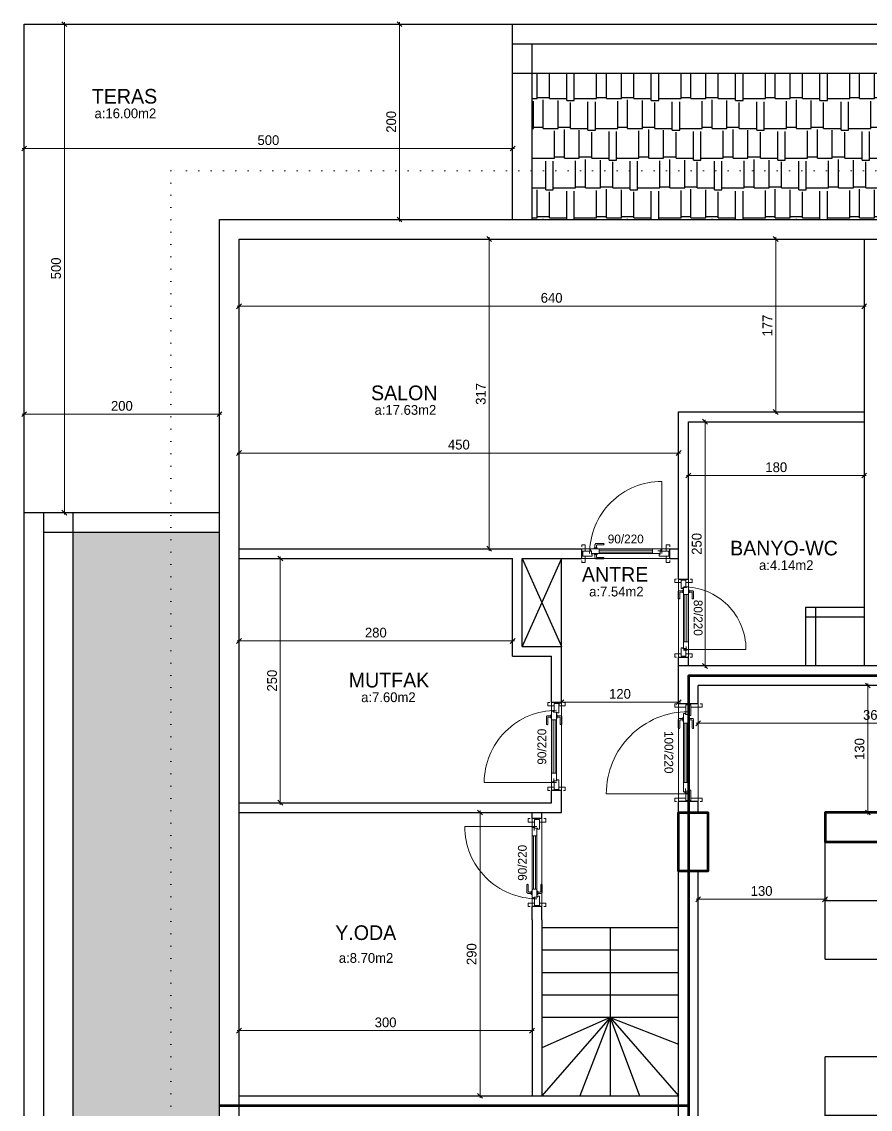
# Model space of a CAD drawing. Header units: centimetres. Extents: x 562865 to 1310255, y -148070 to 32737.
# Drawn here: x 591766 to 592635, y 5763 to 6876 of the extents above; entities that cross this region are included whole.
import ezdxf
from ezdxf.enums import TextEntityAlignment as Align

# ---------------------------------------------------------------- set-up
doc = ezdxf.new("R2010")
doc.units = ezdxf.units.CM
doc.header["$LTSCALE"] = 2.5
doc.linetypes.add('DASHED', pattern=[0.25, 0.125, -0.125])
doc.linetypes.add('DOT', pattern=[0.25, 0, -0.25])
doc.layers.get('0').update_dxf_attribs({"color": 86})
for name, color, linetype, lineweight in [('1', 126, 'Continuous', 25), ('ADAKENARI', 18, 'Continuous', 5), ('DUVAR', 4, 'Continuous', 30), ('duvar-kesim', 7, 'Continuous', 0), ('GÖRÜNÜŞLER', 96, 'Continuous', 25), ('ince', 30, 'Continuous', 15), ('iç ölçü', 106, 'Continuous', 18), ('kapi', 9, 'Continuous', 0), ('kolon', 1, 'Continuous', 53)]:
    doc.layers.add(name, color=color, linetype=linetype, lineweight=lineweight)
for name, color, linetype in [('alan', 7, 'Continuous'), ('kapi-yazi', 7, 'Continuous'), ('mahal', 7, 'Continuous'), ('MAKINA', 4, 'Continuous'), ('MERBAS', 231, 'Continuous'), ('MIMARI', 3, 'Continuous'), ('Oda', 7, 'Continuous')]:
    doc.layers.add(name, color=color, linetype=linetype)
doc.styles.add('MAHALADI', font='arial.ttf')
doc.styles.add('PINAR', font='comic.ttf')
doc.dimstyles.new('TEMİZ ÖLÇÜ', dxfattribs={"dimtxt": 10, "dimasz": 5, "dimexe": 1.8, "dimexo": 0.625, "dimgap": 3, "dimtad": 1, "dimdec": 0, "dimrnd": 0.5, "dimzin": 1, "dimdsep": 46, "dimtxsty": 'PINAR', "dimblk": 'OBLIQUE', "dimcen": 0.9, "dimdle": 2, "dimclrd": 256, "dimclre": 256, "dimclrt": 7, "dimadec": 0, "dimazin": 0, "dimtfac": 1, "dimtdec": 0, "dimtofl": 0, "dimtmove": 2, "dimatfit": 2, "dimfxl": 10, "dimfxlon": 1, "dimlwd": -1, "dimlwe": -1, "dimarcsym": 0})

# ---------------------------------------------------------------- blocks, each defined once
blk = doc.blocks.new('_Oblique')
at = {"color": 0, "linetype": 'ByBlock', "lineweight": -2}
blk.add_line((-0.5, -0.5), (0.5, 0.5), dxfattribs=at)
blk = doc.blocks.new('*D535')
at = {"layer": 'Defpoints', "color": 0}
for p in [(592235.3, 6066.3), (592256.9, 6066.3), (592256.9, 5776.3)]:
    blk.add_point(p, dxfattribs=at)
at = {"layer": 'iç ölçü'}
for p, q in [((592235.3, 5774.3), (592235.3, 6068.3)), ((592240.3, 6066.3), (592233.5, 6066.3)), ((592240.3, 5776.3), (592233.5, 5776.3))]:
    blk.add_line(p, q, dxfattribs=at)
at = {"layer": 'iç ölçü', "linetype": 'ByBlock', "xscale": 5, "yscale": 5, "zscale": 5}
for p, rotation in [((592235.3, 6066.3), 90), ((592235.3, 5776.3), 270)]:
    blk.add_blockref('_Oblique', p, dxfattribs=dict(at, rotation=rotation))
at = {"layer": 'iç ölçü', "color": 7, "insert": (592226.7, 5921.3), "char_height": 10, "attachment_point": 5, "rotation": 90, "style": 'PINAR'}
blk.add_mtext('290', dxfattribs=at)
blk = doc.blocks.new('*D536')
at = {"layer": 'Defpoints', "color": 0}
for p in [(591988.6, 5931.2), (592288.6, 5931.2), (591988.6, 5843)]:
    blk.add_point(p, dxfattribs=at)
at = {"layer": 'iç ölçü'}
for p, q in [((591988.6, 5848), (591988.6, 5841.2)), ((592288.6, 5848), (592288.6, 5841.2)), ((592290.6, 5843), (591986.6, 5843))]:
    blk.add_line(p, q, dxfattribs=at)
at = {"layer": 'iç ölçü', "linetype": 'ByBlock', "xscale": 5, "yscale": 5, "zscale": 5, "rotation": 180}
blk.add_blockref('_Oblique', (591988.6, 5843), dxfattribs=at)
at = {"layer": 'iç ölçü', "linetype": 'ByBlock', "xscale": 5, "yscale": 5, "zscale": 5}
blk.add_blockref('_Oblique', (592288.6, 5843), dxfattribs=at)
at = {"layer": 'iç ölçü', "color": 7, "insert": (592138.6, 5851.4), "char_height": 10, "attachment_point": 5, "style": 'PINAR'}
blk.add_mtext('300', dxfattribs=at)
blk = doc.blocks.new('*D537')
at = {"layer": 'Defpoints', "color": 0}
for p in [(592030.8, 6326.3), (592051.5, 6326.3), (592051.5, 6076.3)]:
    blk.add_point(p, dxfattribs=at)
at = {"layer": 'iç ölçü'}
for p, q in [((592035.8, 6326.3), (592029, 6326.3)), ((592030.8, 6074.3), (592030.8, 6328.3)), ((592035.8, 6076.3), (592029, 6076.3))]:
    blk.add_line(p, q, dxfattribs=at)
at = {"layer": 'iç ölçü', "linetype": 'ByBlock', "xscale": 5, "yscale": 5, "zscale": 5}
for p, rotation in [((592030.8, 6326.3), 90), ((592030.8, 6076.3), 270)]:
    blk.add_blockref('_Oblique', p, dxfattribs=dict(at, rotation=rotation))
at = {"layer": 'iç ölçü', "color": 7, "insert": (592022.4, 6201.3), "char_height": 10, "attachment_point": 5, "rotation": 90, "style": 'PINAR'}
blk.add_mtext('250', dxfattribs=at)
blk = doc.blocks.new('*D538')
at = {"layer": 'Defpoints', "color": 0}
for p in [(591988.6, 6275.3), (592268.6, 6275.3), (591988.6, 6241.9)]:
    blk.add_point(p, dxfattribs=at)
at = {"layer": 'iç ölçü'}
for p, q in [((591988.6, 6246.9), (591988.6, 6240.1)), ((592268.6, 6246.9), (592268.6, 6240.1)), ((592270.6, 6241.9), (591986.6, 6241.9))]:
    blk.add_line(p, q, dxfattribs=at)
at = {"layer": 'iç ölçü', "linetype": 'ByBlock', "xscale": 5, "yscale": 5, "zscale": 5, "rotation": 180}
blk.add_blockref('_Oblique', (591988.6, 6241.9), dxfattribs=at)
at = {"layer": 'iç ölçü', "linetype": 'ByBlock', "xscale": 5, "yscale": 5, "zscale": 5}
blk.add_blockref('_Oblique', (592268.6, 6241.9), dxfattribs=at)
at = {"layer": 'iç ölçü', "color": 7, "insert": (592128.6, 6250.4), "char_height": 10, "attachment_point": 5, "style": 'PINAR'}
blk.add_mtext('280', dxfattribs=at)
blk = doc.blocks.new('*D539')
at = {"layer": 'Defpoints', "color": 0}
for p in [(592448.6, 6411.3), (592448.6, 6394.6), (592628.6, 6394.6)]:
    blk.add_point(p, dxfattribs=at)
at = {"layer": 'iç ölçü'}
for p, q in [((592448.6, 6406.3), (592448.6, 6413.1)), ((592628.6, 6406.3), (592628.6, 6413.1)), ((592630.6, 6411.3), (592446.6, 6411.3))]:
    blk.add_line(p, q, dxfattribs=at)
at = {"layer": 'iç ölçü', "linetype": 'ByBlock', "xscale": 5, "yscale": 5, "zscale": 5, "rotation": 180}
blk.add_blockref('_Oblique', (592448.6, 6411.3), dxfattribs=at)
at = {"layer": 'iç ölçü', "linetype": 'ByBlock', "xscale": 5, "yscale": 5, "zscale": 5}
blk.add_blockref('_Oblique', (592628.6, 6411.3), dxfattribs=at)
at = {"layer": 'iç ölçü', "color": 7, "insert": (592538.6, 6419.7), "char_height": 10, "attachment_point": 5, "style": 'PINAR'}
blk.add_mtext('180', dxfattribs=at)
blk = doc.blocks.new('*D540')
at = {"layer": 'Defpoints', "color": 0}
for p in [(592491, 6466.3), (592465.7, 6216.3), (592491, 6216.3)]:
    blk.add_point(p, dxfattribs=at)
at = {"layer": 'iç ölçü'}
for p, q in [((592465.7, 6468.3), (592465.7, 6214.3)), ((592470.7, 6466.3), (592463.9, 6466.3)), ((592470.7, 6216.3), (592463.9, 6216.3))]:
    blk.add_line(p, q, dxfattribs=at)
at = {"layer": 'iç ölçü', "linetype": 'ByBlock', "xscale": 5, "yscale": 5, "zscale": 5}
for p, rotation in [((592465.7, 6466.3), 90), ((592465.7, 6216.3), 270)]:
    blk.add_blockref('_Oblique', p, dxfattribs=dict(at, rotation=rotation))
at = {"layer": 'iç ölçü', "color": 7, "insert": (592457.2, 6341.3), "char_height": 10, "attachment_point": 5, "rotation": 90, "style": 'PINAR'}
blk.add_mtext('250', dxfattribs=at)
blk = doc.blocks.new('*D541')
at = {"layer": 'Defpoints', "color": 0}
for p in [(592318.6, 6179.3), (592318.6, 6172), (592438.6, 6172)]:
    blk.add_point(p, dxfattribs=at)
at = {"layer": 'iç ölçü'}
for p, q in [((592440.6, 6179.3), (592316.6, 6179.3)), ((592318.6, 6174.3), (592318.6, 6181.1)), ((592438.6, 6174.3), (592438.6, 6181.1))]:
    blk.add_line(p, q, dxfattribs=at)
at = {"layer": 'iç ölçü', "linetype": 'ByBlock', "xscale": 5, "yscale": 5, "zscale": 5, "rotation": 180}
blk.add_blockref('_Oblique', (592318.6, 6179.3), dxfattribs=at)
at = {"layer": 'iç ölçü', "linetype": 'ByBlock', "xscale": 5, "yscale": 5, "zscale": 5}
blk.add_blockref('_Oblique', (592438.6, 6179.3), dxfattribs=at)
at = {"layer": 'iç ölçü', "color": 7, "insert": (592378.6, 6187.7), "char_height": 10, "attachment_point": 5, "style": 'PINAR'}
blk.add_mtext('120', dxfattribs=at)
blk = doc.blocks.new('fm-door1')
at = {"linetype": 'Continuous'}
for p, q in [((0, 25), (0, -25)), ((100, 25), (0, 25)), ((80, 32), (80, 0)), ((84, 28), (128, 28)), ((90, 50), (910, 50)), ((90, 50), (90, 30)), ((100, 30), (90, 30)), ((100, 30), (100, -5)), ((100, 30), (100, -5)), ((100, 0), (900, 0)), ((190, 50), (190, 0)), ((810, 50), (810, 0)), ((910, 30), (900, 30)), ((900, 30), (900, -5)), ((900, 25), (1000, 25)), ((910, 50), (910, 30)), ((1000, 25), (1000, -25)), ((110, -25), (0, -25)), ((100, -5), (110, -5)), ((110, -5), (100, -5)), ((110, -5), (110, -25)), ((110, -25), (110, -5)), ((890, -25), (890, -5)), ((890, -5), (900, -5)), ((890, -25), (1000, -25))]:
    blk.add_line(p, q, dxfattribs=at)
at = {"color": 8, "linetype": 'Continuous'}
for p, q in [((190, 35), (810, 35)), ((190, 15), (810, 15))]:
    blk.add_line(p, q, dxfattribs=at)
at = {"linetype": 'Continuous'}
for points in [[(858, 58), (858, 89, 0.414214), (842, 104), (759, 104, 1), (759, 89), (835, 89, -0.414214), (842, 81), (842, 58)], [(858, -8), (858, -39, -0.414214), (842, -54), (759, -54, -1), (759, -39), (835, -39, 0.414214), (842, -31), (842, -8)]]:
    blk.add_lwpolyline(points, format="xyb", dxfattribs=at)
for points in [[(869, 50), (869, 58), (831, 58), (831, 50)], [(869, 0), (869, -8), (831, -8), (831, 0)]]:
    blk.add_lwpolyline(points, dxfattribs=at)
blk.add_circle((84, 32), 4.26, dxfattribs=at)
blk = doc.blocks.new('*D543')
at = {"layer": 'Defpoints', "color": 0}
for p in [(592458.6, 6157.6), (592458.6, 6127.5), (592818.6, 6127.5)]:
    blk.add_point(p, dxfattribs=at)
at = {"layer": 'iç ölçü'}
for p, q in [((592820.6, 6157.6), (592456.6, 6157.6)), ((592458.6, 6152.6), (592458.6, 6159.4)), ((592818.6, 6152.6), (592818.6, 6159.4))]:
    blk.add_line(p, q, dxfattribs=at)
at = {"layer": 'iç ölçü', "linetype": 'ByBlock', "xscale": 5, "yscale": 5, "zscale": 5, "rotation": 180}
blk.add_blockref('_Oblique', (592458.6, 6157.6), dxfattribs=at)
at = {"layer": 'iç ölçü', "linetype": 'ByBlock', "xscale": 5, "yscale": 5, "zscale": 5}
blk.add_blockref('_Oblique', (592818.6, 6157.6), dxfattribs=at)
at = {"layer": 'iç ölçü', "color": 7, "insert": (592638.6, 6166.1), "char_height": 10, "attachment_point": 5, "style": 'PINAR'}
blk.add_mtext('360', dxfattribs=at)
blk = doc.blocks.new('*D148')
at = {"layer": 'Defpoints', "color": 0}
for p in [(594835.3, -754.7), (594855.3, -757.3), (594855.3, -771)]:
    blk.add_point(p, dxfattribs=at)
at = {"layer": 'iç ölçü'}
for p, q in [((594835.3, -755.3), (594835.3, -759.1)), ((594855.3, -767.3), (594855.3, -755.5)), ((594833.3, -757.3), (594857.3, -757.3))]:
    blk.add_line(p, q, dxfattribs=at)
at = {"layer": 'iç ölçü', "xscale": 5, "yscale": 5, "zscale": 5, "rotation": 180}
blk.add_blockref('_Oblique', (594835.3, -757.3), dxfattribs=at)
at = {"layer": 'iç ölçü', "xscale": 5, "yscale": 5, "zscale": 5}
blk.add_blockref('_Oblique', (594855.3, -757.3), dxfattribs=at)
at = {"layer": 'iç ölçü', "color": 7, "insert": (594847.8, -742.5), "char_height": 10, "attachment_point": 5, "style": 'PINAR'}
blk.add_mtext('20', dxfattribs=at)
blk = doc.blocks.new('*D149')
at = {"layer": 'Defpoints', "color": 0}
for p in [(595060.3, -732.9), (595060.3, -757.3), (594855.3, -771)]:
    blk.add_point(p, dxfattribs=at)
at = {"layer": 'iç ölçü'}
for p, q in [((594855.3, -767.3), (594855.3, -755.5)), ((595060.3, -747.3), (595060.3, -759.1)), ((594853.3, -757.3), (595062.3, -757.3))]:
    blk.add_line(p, q, dxfattribs=at)
at = {"layer": 'iç ölçü', "xscale": 5, "yscale": 5, "zscale": 5, "rotation": 180}
blk.add_blockref('_Oblique', (594855.3, -757.3), dxfattribs=at)
at = {"layer": 'iç ölçü', "xscale": 5, "yscale": 5, "zscale": 5}
blk.add_blockref('_Oblique', (595060.3, -757.3), dxfattribs=at)
at = {"layer": 'iç ölçü', "color": 7, "insert": (594957.8, -748.8), "char_height": 10, "attachment_point": 5, "style": 'PINAR'}
blk.add_mtext('205', dxfattribs=at)
blk = doc.blocks.new('*D150')
at = {"layer": 'Defpoints', "color": 0}
for p in [(595060.3, -732.9), (595085.3, -754.8), (595085.3, -757.3)]:
    blk.add_point(p, dxfattribs=at)
at = {"layer": 'iç ölçü'}
for p, q in [((595060.3, -747.3), (595060.3, -759.1)), ((595085.3, -755.4), (595085.3, -759.1)), ((595058.3, -757.3), (595087.3, -757.3))]:
    blk.add_line(p, q, dxfattribs=at)
at = {"layer": 'iç ölçü', "xscale": 5, "yscale": 5, "zscale": 5, "rotation": 180}
blk.add_blockref('_Oblique', (595060.3, -757.3), dxfattribs=at)
at = {"layer": 'iç ölçü', "xscale": 5, "yscale": 5, "zscale": 5}
blk.add_blockref('_Oblique', (595085.3, -757.3), dxfattribs=at)
at = {"layer": 'iç ölçü', "color": 7, "insert": (595072.8, -745.8), "char_height": 10, "attachment_point": 5, "style": 'PINAR'}
blk.add_mtext('25', dxfattribs=at)
blk = doc.blocks.new('*D151')
at = {"layer": 'Defpoints', "color": 0}
for p in [(595021.9, -789.2), (595028.7, -789.2), (595028.7, -814.2)]:
    blk.add_point(p, dxfattribs=at)
at = {"layer": 'iç ölçü'}
for p, q in [((595028, -789.2), (595020.1, -789.2)), ((595021.9, -816.2), (595021.9, -787.2)), ((595028, -814.2), (595020.1, -814.2))]:
    blk.add_line(p, q, dxfattribs=at)
at = {"layer": 'iç ölçü', "xscale": 5, "yscale": 5, "zscale": 5}
for p, rotation in [((595021.9, -789.2), 90), ((595021.9, -814.2), 270)]:
    blk.add_blockref('_Oblique', p, dxfattribs=dict(at, rotation=rotation))
at = {"layer": 'iç ölçü', "color": 7, "insert": (595033.8, -801.7), "char_height": 10, "attachment_point": 5, "rotation": 90, "style": 'PINAR'}
blk.add_mtext('25', dxfattribs=at)
blk = doc.blocks.new('*D152')
at = {"layer": 'Defpoints', "color": 0}
for p in [(595021.9, -609.2), (595026.1, -609.2), (595028.7, -789.2)]:
    blk.add_point(p, dxfattribs=at)
at = {"layer": 'iç ölçü'}
for p, q in [((595025.5, -609.2), (595020.1, -609.2)), ((595021.9, -791.2), (595021.9, -607.2)), ((595028, -789.2), (595020.1, -789.2))]:
    blk.add_line(p, q, dxfattribs=at)
at = {"layer": 'iç ölçü', "xscale": 5, "yscale": 5, "zscale": 5}
for p, rotation in [((595021.9, -609.2), 90), ((595021.9, -789.2), 270)]:
    blk.add_blockref('_Oblique', p, dxfattribs=dict(at, rotation=rotation))
at = {"layer": 'iç ölçü', "color": 7, "insert": (595013.5, -699.2), "char_height": 10, "attachment_point": 5, "rotation": 90, "style": 'PINAR'}
blk.add_mtext('180', dxfattribs=at)
blk = doc.blocks.new('*D153')
at = {"layer": 'Defpoints', "color": 0}
for p in [(595021.9, -584.2), (595026.1, -584.2), (595026.1, -609.2)]:
    blk.add_point(p, dxfattribs=at)
at = {"layer": 'iç ölçü'}
for p, q in [((595025.5, -584.2), (595020.1, -584.2)), ((595021.9, -611.2), (595021.9, -582.2)), ((595025.5, -609.2), (595020.1, -609.2))]:
    blk.add_line(p, q, dxfattribs=at)
at = {"layer": 'iç ölçü', "xscale": 5, "yscale": 5, "zscale": 5}
for p, rotation in [((595021.9, -584.2), 90), ((595021.9, -609.2), 270)]:
    blk.add_blockref('_Oblique', p, dxfattribs=dict(at, rotation=rotation))
at = {"layer": 'iç ölçü', "color": 7, "insert": (595037.1, -596.7), "char_height": 10, "attachment_point": 5, "rotation": 90, "style": 'PINAR'}
blk.add_mtext('25', dxfattribs=at)
blk = doc.blocks.new('*D154')
at = {"layer": 'Defpoints', "color": 0}
for p in [(594705.3, -699.2), (594705.3, -700.2), (594835.3, -699.2)]:
    blk.add_point(p, dxfattribs=at)
at = {"layer": 'iç ölçü'}
for p, q in [((594837.3, -700.2), (594703.3, -700.2)), ((594705.3, -699.9), (594705.3, -702)), ((594835.3, -699.9), (594835.3, -702))]:
    blk.add_line(p, q, dxfattribs=at)
at = {"layer": 'iç ölçü', "xscale": 5, "yscale": 5, "zscale": 5, "rotation": 180}
blk.add_blockref('_Oblique', (594705.3, -700.2), dxfattribs=at)
at = {"layer": 'iç ölçü', "xscale": 5, "yscale": 5, "zscale": 5}
blk.add_blockref('_Oblique', (594835.3, -700.2), dxfattribs=at)
at = {"layer": 'iç ölçü', "color": 7, "insert": (594770.3, -691.7), "char_height": 10, "attachment_point": 5, "style": 'PINAR'}
blk.add_mtext('130', dxfattribs=at)
blk = doc.blocks.new('*D145')
at = {"layer": 'Defpoints', "color": 0}
for p in [(594908.1, -814.2), (594878, -944.2), (594908.1, -944.2)]:
    blk.add_point(p, dxfattribs=at)
at = {"layer": 'iç ölçü'}
for p, q in [((594878, -812.2), (594878, -946.2)), ((594883, -814.2), (594876.2, -814.2)), ((594883, -944.2), (594876.2, -944.2))]:
    blk.add_line(p, q, dxfattribs=at)
at = {"layer": 'iç ölçü', "xscale": 5, "yscale": 5, "zscale": 5}
for p, rotation in [((594878, -814.2), 90), ((594878, -944.2), 270)]:
    blk.add_blockref('_Oblique', p, dxfattribs=dict(at, rotation=rotation))
at = {"layer": 'iç ölçü', "color": 7, "insert": (594869.6, -879.2), "char_height": 10, "attachment_point": 5, "rotation": 90, "style": 'PINAR'}
blk.add_mtext('130', dxfattribs=at)
blk = doc.blocks.new('*D146')
at = {"layer": 'Defpoints', "color": 0}
for p in [(594879, -84.2), (594885.3, -84.2), (594878, -214.2)]:
    blk.add_point(p, dxfattribs=at)
at = {"layer": 'iç ölçü'}
for p, q in [((594884, -84.2), (594877.2, -84.2)), ((594879, -216.2), (594879, -82.2)), ((594878.6, -214.2), (594880.8, -214.2))]:
    blk.add_line(p, q, dxfattribs=at)
at = {"layer": 'iç ölçü', "xscale": 5, "yscale": 5, "zscale": 5}
for p, rotation in [((594879, -84.2), 90), ((594879, -214.2), 270)]:
    blk.add_blockref('_Oblique', p, dxfattribs=dict(at, rotation=rotation))
at = {"layer": 'iç ölçü', "color": 7, "insert": (594870.6, -149.2), "char_height": 10, "attachment_point": 5, "rotation": 90, "style": 'PINAR'}
blk.add_mtext('130', dxfattribs=at)
blk = doc.blocks.new('*D147')
at = {"layer": 'Defpoints', "color": 0}
for p in [(594705.3, -288.4), (594835.3, -288.4), (594835.3, -303)]:
    blk.add_point(p, dxfattribs=at)
at = {"layer": 'iç ölçü'}
for p, q in [((594705.3, -298), (594705.3, -304.8)), ((594835.3, -298), (594835.3, -304.8)), ((594703.3, -303), (594837.3, -303))]:
    blk.add_line(p, q, dxfattribs=at)
at = {"layer": 'iç ölçü', "xscale": 5, "yscale": 5, "zscale": 5, "rotation": 180}
blk.add_blockref('_Oblique', (594705.3, -303), dxfattribs=at)
at = {"layer": 'iç ölçü', "xscale": 5, "yscale": 5, "zscale": 5}
blk.add_blockref('_Oblique', (594835.3, -303), dxfattribs=at)
at = {"layer": 'iç ölçü', "color": 7, "insert": (594770.3, -294.6), "char_height": 10, "attachment_point": 5, "style": 'PINAR'}
blk.add_mtext('130', dxfattribs=at)
blk = doc.blocks.new('ETYDETJ')
at = {"layer": 'MERBAS'}
for p, q in [((592456.6, 2563.7), (592456.6, 2423.7)), ((592479.6, 2563.7), (592479.6, 2423.7)), ((592502.6, 2563.7), (592502.6, 2423.7)), ((592525.6, 2563.7), (592525.6, 2423.7)), ((592548.6, 2563.7), (592548.6, 2423.7)), ((592548.6, 2493.7), (592575.7, 2563.7)), ((592548.6, 2493.7), (592628.6, 2563.7)), ((592548.6, 2493.7), (592628.6, 2523.6)), ((592456.6, 2493.7), (592628.6, 2493.7)), ((592548.6, 2493.7), (592579.6, 2423.7)), ((592548.6, 2493.7), (592628.6, 2423.7)), ((592548.6, 2493.7), (592628.6, 2462.6))]:
    blk.add_line(p, q, dxfattribs=at)
blk = doc.blocks.new('*D602')
at = {"layer": 'Defpoints', "color": 0}
for p in [(592222.6, 6653.3), (592244.6, 6653.3), (592222.6, 6336.3)]:
    blk.add_point(p, dxfattribs=at)
at = {"layer": 'iç ölçü'}
for p, q in [((592239.6, 6653.3), (592246.4, 6653.3)), ((592244.6, 6334.3), (592244.6, 6655.3)), ((592239.6, 6336.3), (592246.4, 6336.3))]:
    blk.add_line(p, q, dxfattribs=at)
at = {"layer": 'iç ölçü', "linetype": 'ByBlock', "xscale": 5, "yscale": 5, "zscale": 5}
for p, rotation in [((592244.6, 6653.3), 90), ((592244.6, 6336.3), 270)]:
    blk.add_blockref('_Oblique', p, dxfattribs=dict(at, rotation=rotation))
at = {"layer": 'iç ölçü', "color": 7, "insert": (592236.1, 6494.8), "char_height": 10, "attachment_point": 5, "rotation": 90, "style": 'PINAR'}
blk.add_mtext('317', dxfattribs=at)
blk = doc.blocks.new('*D603')
at = {"layer": 'Defpoints', "color": 0}
for p in [(591988.6, 6608.5), (592628.6, 6584.5), (592628.6, 6583.1)]:
    blk.add_point(p, dxfattribs=at)
at = {"layer": 'iç ölçü'}
for p, q in [((591986.6, 6584.5), (592630.6, 6584.5)), ((591988.6, 6589.5), (591988.6, 6582.7)), ((592628.6, 6583.7), (592628.6, 6586.3))]:
    blk.add_line(p, q, dxfattribs=at)
at = {"layer": 'iç ölçü', "linetype": 'ByBlock', "xscale": 5, "yscale": 5, "zscale": 5, "rotation": 180}
blk.add_blockref('_Oblique', (591988.6, 6584.5), dxfattribs=at)
at = {"layer": 'iç ölçü', "linetype": 'ByBlock', "xscale": 5, "yscale": 5, "zscale": 5}
blk.add_blockref('_Oblique', (592628.6, 6584.5), dxfattribs=at)
at = {"layer": 'iç ölçü', "color": 7, "insert": (592308.6, 6593.1), "char_height": 10, "attachment_point": 5, "style": 'PINAR'}
blk.add_mtext('640', dxfattribs=at)
blk = doc.blocks.new('*D604')
at = {"layer": 'Defpoints', "color": 0}
for p in [(592438.6, 6434.3), (592438.6, 6431.2), (591988.6, 6398.8)]:
    blk.add_point(p, dxfattribs=at)
at = {"layer": 'iç ölçü'}
for p, q in [((591988.6, 6429.3), (591988.6, 6436.1)), ((592438.6, 6431.8), (592438.6, 6436.1)), ((591986.6, 6434.3), (592440.6, 6434.3))]:
    blk.add_line(p, q, dxfattribs=at)
at = {"layer": 'iç ölçü', "linetype": 'ByBlock', "xscale": 5, "yscale": 5, "zscale": 5, "rotation": 180}
blk.add_blockref('_Oblique', (591988.6, 6434.3), dxfattribs=at)
at = {"layer": 'iç ölçü', "linetype": 'ByBlock', "xscale": 5, "yscale": 5, "zscale": 5}
blk.add_blockref('_Oblique', (592438.6, 6434.3), dxfattribs=at)
at = {"layer": 'iç ölçü', "color": 7, "insert": (592213.6, 6442.8), "char_height": 10, "attachment_point": 5, "style": 'PINAR'}
blk.add_mtext('450', dxfattribs=at)
blk = doc.blocks.new('*D605')
at = {"layer": 'Defpoints', "color": 0}
for p in [(592515, 6653.3), (592538, 6653.3), (592515, 6476.3)]:
    blk.add_point(p, dxfattribs=at)
at = {"layer": 'iç ölçü'}
for p, q in [((592533, 6653.3), (592539.8, 6653.3)), ((592538, 6474.3), (592538, 6655.3)), ((592533, 6476.3), (592539.8, 6476.3))]:
    blk.add_line(p, q, dxfattribs=at)
at = {"layer": 'iç ölçü', "linetype": 'ByBlock', "xscale": 5, "yscale": 5, "zscale": 5}
for p, rotation in [((592538, 6653.3), 90), ((592538, 6476.3), 270)]:
    blk.add_blockref('_Oblique', p, dxfattribs=dict(at, rotation=rotation))
at = {"layer": 'iç ölçü', "color": 7, "insert": (592529.5, 6564.8), "char_height": 10, "attachment_point": 5, "rotation": 90, "style": 'PINAR'}
blk.add_mtext('177', dxfattribs=at)
blk = doc.blocks.new('*D620')
at = {"layer": 'Defpoints', "color": 0}
for p in [(591768.6, 6474.1), (591768.6, 6432), (591968.6, 6432)]:
    blk.add_point(p, dxfattribs=at)
at = {"layer": 'iç ölçü'}
for p, q in [((591970.6, 6474.1), (591766.6, 6474.1)), ((591768.6, 6469.1), (591768.6, 6475.9)), ((591968.6, 6469.1), (591968.6, 6475.9))]:
    blk.add_line(p, q, dxfattribs=at)
at = {"layer": 'iç ölçü', "linetype": 'ByBlock', "xscale": 5, "yscale": 5, "zscale": 5, "rotation": 180}
blk.add_blockref('_Oblique', (591768.6, 6474.1), dxfattribs=at)
at = {"layer": 'iç ölçü', "linetype": 'ByBlock', "xscale": 5, "yscale": 5, "zscale": 5}
blk.add_blockref('_Oblique', (591968.6, 6474.1), dxfattribs=at)
at = {"layer": 'iç ölçü', "color": 7, "insert": (591868.6, 6482.5), "char_height": 10, "attachment_point": 5, "style": 'PINAR'}
blk.add_mtext('200', dxfattribs=at)
blk = doc.blocks.new('*D621')
at = {"layer": 'Defpoints', "color": 0}
for p in [(591768.6, 6773.3), (592268.6, 6773.3), (591768.6, 6746)]:
    blk.add_point(p, dxfattribs=at)
at = {"layer": 'iç ölçü'}
for p, q in [((591768.6, 6751), (591768.6, 6744.2)), ((592268.6, 6751), (592268.6, 6744.2)), ((592270.6, 6746), (591766.6, 6746))]:
    blk.add_line(p, q, dxfattribs=at)
at = {"layer": 'iç ölçü', "linetype": 'ByBlock', "xscale": 5, "yscale": 5, "zscale": 5, "rotation": 180}
blk.add_blockref('_Oblique', (591768.6, 6746), dxfattribs=at)
at = {"layer": 'iç ölçü', "linetype": 'ByBlock', "xscale": 5, "yscale": 5, "zscale": 5}
blk.add_blockref('_Oblique', (592268.6, 6746), dxfattribs=at)
at = {"layer": 'iç ölçü', "color": 7, "insert": (592018.6, 6754.5), "char_height": 10, "attachment_point": 5, "style": 'PINAR'}
blk.add_mtext('500', dxfattribs=at)
blk = doc.blocks.new('*D622')
at = {"layer": 'Defpoints', "color": 0}
for p in [(591901.7, 6873.3), (591809.7, 6373.3), (591901.7, 6373.3)]:
    blk.add_point(p, dxfattribs=at)
at = {"layer": 'iç ölçü'}
for p, q in [((591814.7, 6873.3), (591807.9, 6873.3)), ((591809.7, 6875.3), (591809.7, 6371.3)), ((591814.7, 6373.3), (591807.9, 6373.3))]:
    blk.add_line(p, q, dxfattribs=at)
at = {"layer": 'iç ölçü', "linetype": 'ByBlock', "xscale": 5, "yscale": 5, "zscale": 5}
for p, rotation in [((591809.7, 6873.3), 90), ((591809.7, 6373.3), 270)]:
    blk.add_blockref('_Oblique', p, dxfattribs=dict(at, rotation=rotation))
at = {"layer": 'iç ölçü', "color": 7, "insert": (591801.2, 6623.3), "char_height": 10, "attachment_point": 5, "rotation": 90, "style": 'PINAR'}
blk.add_mtext('500', dxfattribs=at)
blk = doc.blocks.new('*D623')
at = {"layer": 'Defpoints', "color": 0}
for p in [(592095, 6873.3), (592152.8, 6873.3), (592095, 6673.3)]:
    blk.add_point(p, dxfattribs=at)
at = {"layer": 'iç ölçü'}
for p, q in [((592147.8, 6873.3), (592154.6, 6873.3)), ((592152.8, 6671.3), (592152.8, 6875.3)), ((592147.8, 6673.3), (592154.6, 6673.3))]:
    blk.add_line(p, q, dxfattribs=at)
at = {"layer": 'iç ölçü', "linetype": 'ByBlock', "xscale": 5, "yscale": 5, "zscale": 5}
for p, rotation in [((592152.8, 6873.3), 90), ((592152.8, 6673.3), 270)]:
    blk.add_blockref('_Oblique', p, dxfattribs=dict(at, rotation=rotation))
at = {"layer": 'iç ölçü', "color": 7, "insert": (592144.4, 6773.3), "char_height": 10, "attachment_point": 5, "rotation": 90, "style": 'PINAR'}
blk.add_mtext('200', dxfattribs=at)
blk = doc.blocks.new('A$C25296537')
at = {"color": 4, "ltscale": 0.1}
for p, q in [((245.3, 315), (241.8, 315)), ((241.8, 315), (241.8, 263.6)), ((245.3, 315), (245.3, 263.6)), ((241.8, 263.6), (245.3, 263.6)), ((249.2, 265), (245.7, 265)), ((245.7, 265), (245.7, 215)), ((249.2, 265), (249.2, 215)), ((245.7, 215), (249.2, 215))]:
    blk.add_line(p, q, dxfattribs=at)
at = {"layer": '1', "linetype": 'DASHED', "ltscale": 20}
blk.add_line((224, 725), (224, 722), dxfattribs=at)
at = {"layer": 'DUVAR'}
for p, q in [((474, 900), (74, 900)), ((74, 861.2), (74, 900)), ((474, 861.2), (474, 900)), ((454, 880), (94, 880)), ((94, 861.2), (94, 880)), ((454, 861.2), (454, 880)), ((94, 861.2), (74, 861.2)), ((454, 861.2), (474, 861.2)), ((74, 750), (74, 761.2)), ((94, 761.2), (74, 761.2)), ((94, 750), (94, 761.2)), ((454, 750), (454, 761.2)), ((454, 761.2), (474, 761.2)), ((474, 750), (474, 761.2)), ((74, 210), (74, 690)), ((94, 210), (94, 690)), ((224, 355), (224, 315)), ((244, 355), (244, 315)), ((224, 315), (244, 315)), ((224, 215), (224, 175)), ((224, 215), (244, 215)), ((244, 215), (244, 175)), ((74, 150), (74, 138.8)), ((94, 150), (94, 138.8)), ((454, 150), (454, 138.8)), ((474, 150), (474, 138.8)), ((94, 138.8), (74, 138.8)), ((454, 138.8), (474, 138.8)), ((74, 38.8), (74, 0)), ((94, 38.8), (74, 38.8)), ((94, 38.8), (94, 20)), ((454, 38.8), (454, 20)), ((454, 38.8), (474, 38.8)), ((474, 38.8), (474, 0)), ((454, 20), (94, 20)), ((474, 0), (74, 0))]:
    blk.add_line(p, q, dxfattribs=at)
at = {"layer": 'duvar-kesim'}
for p, q in [((74, 761.2), (74, 861.2)), ((94, 761.2), (94, 861.2)), ((454, 761.2), (454, 861.2)), ((474, 761.2), (474, 861.2)), ((224, 315), (224, 215)), ((244, 315), (244, 215)), ((74, 138.8), (74, 38.8)), ((94, 138.8), (94, 38.8)), ((454, 138.8), (454, 38.8)), ((474, 138.8), (474, 38.8))]:
    blk.add_line(p, q, dxfattribs=at)
at = {"layer": 'ince', "ltscale": 0.1}
for p, q in [((244, 330.4), (265.6, 330.4)), ((265.6, 330.4), (265.6, 198.8)), ((244, 302.6), (244, 315)), ((244, 215), (244, 198.8)), ((244, 198.8), (265.6, 198.8))]:
    blk.add_line(p, q, dxfattribs=at)
at = {"layer": 'kapi'}
for points in [[(72, 861.2), (70, 861.2), (70, 857.7), (81.5, 857.7)], [(96, 861.2), (98, 861.2), (98, 857.7), (86.5, 857.7)], [(452, 861.2), (450, 861.2), (450, 857.7), (461.5, 857.7)], [(476, 861.2), (478, 861.2), (478, 857.7), (466.5, 857.7)], [(72, 761.2), (70, 761.2), (70, 764.7), (81.5, 764.7)], [(96, 761.2), (98, 761.2), (98, 764.7), (86.5, 764.7)], [(452, 761.2), (450, 761.2), (450, 764.7), (461.5, 764.7)], [(476, 761.2), (478, 761.2), (478, 764.7), (466.5, 764.7)], [(72, 138.8), (70, 138.8), (70, 135.3), (81.5, 135.3)], [(96, 138.8), (98, 138.8), (98, 135.3), (86.5, 135.3)], [(452, 138.8), (450, 138.8), (450, 135.3), (461.5, 135.3)], [(476, 138.8), (478, 138.8), (478, 135.3), (466.5, 135.3)], [(72, 38.8), (70, 38.8), (70, 42.3), (81.5, 42.3)], [(96, 38.8), (98, 38.8), (98, 42.3), (86.5, 42.3)], [(452, 38.8), (450, 38.8), (450, 42.3), (461.5, 42.3)], [(476, 38.8), (478, 38.8), (478, 42.3), (466.5, 42.3)]]:
    blk.add_lwpolyline(points, dxfattribs=at)
for points in [[(84, 769.2), (0, 769.2, -0.414214), (84, 853.2, -0.414214)], [(464, 769.2), (548, 769.2, 0.414214), (464, 853.2, 0.414214)], [(84, 130.8), (0, 130.8, 0.414214), (84, 46.8, 0.414214)], [(464, 130.8), (548, 130.8, -0.414214), (464, 46.8, -0.414214)]]:
    blk.add_lwpolyline(points, format="xyb", dxfattribs=at)
at = {"layer": 'kolon'}
for points in [[(74, 750), (104, 750), (104, 690), (74, 690)], [(474, 150), (474, 750), (224, 750), (224, 720), (449, 720), (449, 380), (224, 380), (224, 355), (449, 355), (449, 175), (224, 175), (224, 150)], [(74, 210), (104, 210), (104, 150), (74, 150)]]:
    blk.add_lwpolyline(points, close=True, dxfattribs=at)
blk.add_lwpolyline([(224, 150), (474, 150)], dxfattribs=at)
at = {"layer": 'MAKINA', "ltscale": 0.1}
for p, q in [((412.8, 211.4), (412.8, 216.1)), ((441.4, 216.1), (441.4, 211.4))]:
    blk.add_line(p, q, dxfattribs=at)
at = {"layer": 'MERBAS'}
for p, q in [((224, 600), (224, 720)), ((224, 720), (449, 720)), ((449, 720), (449, 380)), ((224, 380), (224, 500)), ((449, 380), (224, 380))]:
    blk.add_line(p, q, dxfattribs=at)
for points in [[(224, 660), (319, 660, -0.414214), (389, 590), (389, 510, -0.414214), (319, 440), (224, 440)], [(224, 600), (319, 600, -0.414214), (329, 590), (329, 510, -0.414214), (319, 500), (224, 500)]]:
    blk.add_lwpolyline(points, format="xyb", dxfattribs=at)
at = {"layer": 'MIMARI', "ltscale": 0.1}
for p, q in [((333.9, 360.5), (331.5, 360.5)), ((331.5, 337.7), (331.5, 360.5)), ((333.9, 340), (333.9, 360.5)), ((345.6, 360.5), (343.3, 360.5)), ((343.3, 360.5), (343.3, 340)), ((345.6, 360.5), (345.6, 337.7)), ((345.6, 337.7), (331.5, 337.7)), ((343.3, 340), (333.9, 340)), ((412.8, 318.6), (441.4, 318.6)), ((412.8, 318.6), (441.4, 318.6)), ((412.8, 313.9), (412.8, 318.6)), ((412.8, 313.9), (441.4, 313.9)), ((412.8, 313.9), (441.4, 313.9)), ((441.4, 318.6), (441.4, 313.9)), ((441.4, 318.6), (441.4, 313.9)), ((412.8, 308), (424.5, 308)), ((412.8, 222), (412.8, 308)), ((424.5, 222), (424.5, 308)), ((412.8, 222), (424.5, 222)), ((412.8, 216.1), (441.4, 216.1)), ((412.8, 211.4), (441.4, 211.4)), ((345.6, 192.3), (331.5, 192.3)), ((331.5, 192.3), (331.5, 169.5)), ((343.3, 190), (333.9, 190)), ((333.9, 190), (333.9, 169.5)), ((343.3, 169.5), (343.3, 190)), ((345.6, 169.5), (345.6, 192.3)), ((333.9, 169.5), (331.5, 169.5)), ((345.6, 169.5), (343.3, 169.5))]:
    blk.add_line(p, q, dxfattribs=at)
for points in [[(343.3, 355), (333.9, 355)], [(390.5, 195), (402.4, 195), (402.4, 335), (251.1, 335), (251.1, 330.4)], [(390.5, 197.3), (400.1, 197.3), (400.1, 332.7), (253.4, 332.7), (253.4, 330.4)], [(251.1, 198.8), (251.1, 195), (390.5, 195)], [(253.4, 198.8), (253.4, 197.3), (390.5, 197.3)], [(343.3, 175), (333.9, 175)]]:
    blk.add_lwpolyline(points, dxfattribs=at)
for points in [[(341, 337.7), (341, 336.5), (336, 336.5), (336, 337.7)], [(339.5, 336.5), (338.6, 335), (338.6, 335), (337.6, 336.5)], [(341, 192.3), (341, 193.5), (336, 193.5), (336, 192.3)], [(339.5, 193.5), (338.6, 195), (338.6, 195), (337.6, 193.5)]]:
    blk.add_lwpolyline(points, close=True, dxfattribs=at)
for points in [[(341, 337.7), (341, 336.5), (336, 337.7), (336, 336.5)], [(337.6, 336.5), (338.6, 335), (339.5, 336.5), (338.6, 335)], [(341, 192.3), (341, 193.5), (336, 192.3), (336, 193.5)], [(337.6, 193.5), (338.6, 195), (339.5, 193.5), (338.6, 195)]]:
    blk.add_solid(points, dxfattribs=at)
at = {"layer": 'kapi', "yscale": 0.09999999999990905, "zscale": 0.098}
for p, xscale, rotation in [((84, 762.2), 0.09799999999995634, 90), ((464, 762.2), -0.09799999999995634, 270), ((84, 137.8), -0.09799999999995634, 90), ((464, 137.8), 0.09799999999995634, 270)]:
    blk.add_blockref('fm-door1', p, dxfattribs=dict(at, xscale=xscale, rotation=rotation))
at = {"layer": 'alan', "style": 'MAHALADI'}
blk.add_text('alan :3.80 m²', height=10, dxfattribs=at).set_placement((341.2, 257.2), align=Align.CENTER)
at = {"layer": 'kapi-yazi', "style": 'PINAR'}
for rotation, p in [(270, (64, 811.7)), (90, (484, 811.2)), (90, (64.4, 88.3)), (270, (483.6, 88.8))]:
    blk.add_text('100/220', height=9, rotation=rotation, dxfattribs=at).set_placement(p, align=Align.MIDDLE_CENTER)
at = {"layer": 'Oda', "style": 'MAHALADI'}
blk.add_text('ASANSÖR', height=15, dxfattribs=at).set_placement((341.2, 272.2), align=Align.CENTER)
at = {"layer": 'iç ölçü'}
for base, p1, p2, angle, override, picture, middle in [((267.7, 880), (266.7, 750), (274, 880), 90, {"dimfxl": 5, "dimarcsym": 1}, '*D146', (259.3, 815)), ((224, 661.2), (94, 675.8), (224, 675.8), 180, {"dimfxl": 5, "dimarcsym": 1}, '*D147', (159, 669.6)), ((410.7, 355), (417.4, 175), (414.9, 355), 90, {"dimtxsty": 'PINAR'}, '*D152', (402.2, 265)), ((94, 264.1), (224, 265), (94, 265), 180, {"dimfxl": 5, "dimarcsym": 1}, '*D154', (159, 272.5)), ((449, 206.9), (244, 193.2), (449, 231.4), 180, {"dimtxsty": 'PINAR'}, '*D149', (346.5, 215.4)), ((266.7, 20), (296.8, 150), (296.8, 20), 90, {"dimfxl": 5, "dimarcsym": 1}, '*D145', (258.3, 85))]:
    dim = blk.add_linear_dim(base=base, p1=p1, p2=p2, angle=angle, dimstyle='TEMİZ ÖLÇÜ', override=override, dxfattribs=at)
    dim.commit()
    dim.dimension.update_dxf_attribs({"geometry": picture, "text_midpoint": middle, "insert": (-594611.3, 964.2)})
for base, p1, p2, angle, picture, middle in [((410.7, 380), (414.9, 355), (414.9, 380), 90, '*D153', (425.8, 367.5)), ((244, 206.9), (224, 209.6), (244, 193.2), 180, '*D148', (236.5, 221.7)), ((474, 206.9), (449, 231.4), (474, 209.4), 180, '*D150', (461.5, 218.4)), ((410.7, 175), (417.4, 150), (417.4, 175), 90, '*D151', (422.6, 162.5))]:
    dim = blk.add_linear_dim(base=base, p1=p1, p2=p2, angle=angle, dimstyle='TEMİZ ÖLÇÜ', override={"dimtxsty": 'PINAR'}, dxfattribs=at)
    dim.commit()
    dim.dimension.update_dxf_attribs({"geometry": picture, "text_midpoint": middle, "dimtype": 128, "insert": (-594611.3, 964.2)})

msp = doc.modelspace()

# ---------------------------------------------------------------- hatches: boundary and pattern name
at = {"layer": 'GÖRÜNÜŞLER'}
h = msp.add_hatch(dxfattribs=at)
h.set_pattern_fill('AR-RSHKE,_O', color=256, scale=0.1)
h.set_pattern_definition([(0, (0, 0), (64.77, 30.48), [15.24, -12.7, 17.78, -7.62, 22.86, -10.16]), (0, (15.24, 1.27), (64.77, 30.48), [12.7, -48.26, 10.16, -15.24]), (0, (45.72, -1.905), (64.77, 30.48), [7.62, -78.74]), (90, (0, 0), (-21.59, 30.48), [29.21, -92.71]), (90, (15.24, 0), (-21.59, 30.48), [28.575, -93.345]), (90, (27.94, 0), (-21.59, 30.48), [26.67, -95.25]), (90, (45.72, -1.905), (-21.59, 30.48), [29.21, -92.71]), (90, (53.34, -1.905), (-21.59, 30.48), [29.21, -92.71]), (90, (76.2, 0), (-21.59, 30.48), [27.94, -93.98])])
h.paths.add_polyline_path([(592988.6, 6823.3), (592288.6, 6823.3), (592288.6, 6723.3), (592988.6, 6723.3)])
h.paths.add_polyline_path([(592988.6, 6723.3), (592288.6, 6723.3), (592288.6, 6673.3), (592988.6, 6673.3)])
h = msp.add_hatch(dxfattribs=at)
h.set_pattern_fill('AR-RSHKE,_O', color=256, scale=0.1, angle=90)
h.set_pattern_definition([(90, (0, 0), (-30.48, 64.77), [15.24, -12.7, 17.78, -7.62, 22.86, -10.16]), (90, (-1.27, 15.24), (-30.48, 64.77), [12.7, -48.26, 10.16, -15.24]), (90, (1.905, 45.72), (-30.48, 64.77), [7.62, -78.74]), (180, (0, 0), (-30.48, -21.59), [29.21, -92.71]), (180, (9e-16, 15.24), (-30.48, -21.59), [28.575, -93.345]), (180, (2e-15, 27.94), (-30.48, -21.59), [26.67, -95.25]), (180, (1.905, 45.72), (-30.48, -21.59), [29.21, -92.71]), (180, (1.905, 53.34), (-30.48, -21.59), [29.21, -92.71]), (180, (5e-15, 76.2), (-30.48, -21.59), [27.94, -93.98])])
h.paths.add_polyline_path([(591968.6, 4819.3), (591818.6, 4819.3), (591818.6, 6353.3), (591968.6, 6353.3)])

# ---------------------------------------------------------------- linework, layer by layer
at = {"layer": 'ADAKENARI', "color": 2, "linetype": 'DOT', "ltscale": 20}
msp.add_lwpolyline([(593358.6, 6723.3), (591918.6, 6723.3), (591918.6, 4449.3), (593358.6, 4449.3)], close=True, dxfattribs=at)
at = {"layer": 'DUVAR'}
for p, q in [((591768.6, 4299.3), (591768.6, 6873.3)), ((591768.6, 6873.3), (593508.6, 6873.3)), ((592268.6, 6673.3), (592268.6, 6873.3)), ((592268.6, 6853.3), (593008.6, 6853.3)), ((592288.6, 6673.3), (592288.6, 6853.3)), ((592268.6, 6823.3), (593008.6, 6823.3)), ((591968.6, 4499.3), (591968.6, 6673.3)), ((591968.6, 6673.3), (593308.6, 6673.3)), ((591988.6, 4519.3), (591988.6, 6653.3)), ((591988.6, 6653.3), (593288.6, 6653.3)), ((592628.6, 6653.3), (592628.6, 6216.3)), ((592438.6, 6305.3), (592438.6, 6476.3)), ((592438.6, 6476.3), (592628.6, 6476.3)), ((592448.6, 6305.3), (592448.6, 6466.3)), ((592448.6, 6466.3), (592628.6, 6466.3)), ((591768.6, 6373.3), (591968.6, 6373.3)), ((591788.6, 4799.3), (591788.6, 6373.3)), ((591818.6, 4799.3), (591818.6, 6373.3)), ((591788.6, 6353.3), (591968.6, 6353.3)), ((591988.6, 6336.3), (592339.5, 6336.3)), ((592339.5, 6326.3), (592339.5, 6336.3)), ((592429.5, 6336.3), (592438.6, 6336.3)), ((592429.5, 6326.3), (592429.5, 6336.3)), ((591988.6, 6326.3), (592268.6, 6326.3)), ((592268.6, 6226.3), (592268.6, 6326.3)), ((592278.6, 6236.3), (592278.6, 6326.3)), ((592278.6, 6326.3), (592339.5, 6326.3)), ((592429.5, 6326.3), (592438.6, 6326.3)), ((592438.6, 6305.3), (592448.6, 6305.3)), ((592628.6, 6276.3), (592568.6, 6276.3)), ((592568.6, 6276.3), (592568.6, 6216.3)), ((592578.6, 6276.3), (592578.6, 6216.3)), ((592628.6, 6266.3), (592568.6, 6266.3)), ((592278.6, 6236.3), (592318.6, 6236.3)), ((592318.6, 6178.9), (592318.6, 6236.3)), ((592268.6, 6226.3), (592308.6, 6226.3)), ((592308.6, 6178.9), (592308.6, 6226.3)), ((592438.6, 6216.3), (592438.6, 6225.3)), ((592438.6, 6225.3), (592448.6, 6225.3)), ((592448.6, 6216.3), (592448.6, 6225.3)), ((592318.6, 6178.9), (592308.6, 6178.9)), ((592308.6, 6076.3), (592308.6, 6088.9)), ((592318.6, 6088.9), (592308.6, 6088.9)), ((592318.6, 6066.3), (592318.6, 6088.9)), ((591988.6, 6076.3), (592308.6, 6076.3)), ((591988.6, 6066.3), (592318.6, 6066.3)), ((592288.6, 6060), (592288.6, 6066.3)), ((592298.6, 6060), (592288.6, 6060)), ((592298.6, 6060), (592298.6, 6066.3)), ((592288.6, 5956.3), (592288.6, 5970)), ((592298.6, 5970), (592288.6, 5970)), ((592298.6, 5956.3), (592298.6, 5970)), ((592288.6, 5956.3), (592288.6, 5776.3)), ((592298.6, 5956.3), (592298.6, 5776.3)), ((591988.6, 5776.3), (592438.6, 5776.3))]:
    msp.add_line(p, q, dxfattribs=at)
at = {"layer": 'duvar-kesim'}
for p, q in [((592429.5, 6336.3), (592339.5, 6336.3)), ((592429.5, 6326.3), (592339.5, 6326.3)), ((592438.6, 6225.3), (592438.6, 6305.3)), ((592448.6, 6225.3), (592448.6, 6305.3)), ((592308.6, 6088.9), (592308.6, 6178.9)), ((592318.6, 6088.9), (592318.6, 6178.9)), ((592288.6, 6060), (592288.6, 5970)), ((592298.6, 6060), (592298.6, 5970))]:
    msp.add_line(p, q, dxfattribs=at)
at = {"layer": 'GÖRÜNÜŞLER'}
for p, q in [((592318.6, 6326.3), (592278.6, 6236.3)), ((592278.6, 6326.3), (592318.6, 6236.3)), ((592318.6, 6236.3), (592318.6, 6326.3))]:
    msp.add_line(p, q, dxfattribs=at)
at = {"layer": 'kapi'}
for points in [[(592421.5, 6331.3), (592421.5, 6405.3, 0.414214), (592347.5, 6331.3, 0.414214)], [(592443.6, 6233.3), (592507.6, 6233.3, 0.414214), (592443.6, 6297.3, 0.414214)], [(592313.6, 6096.9), (592239.6, 6096.9, -0.414214), (592313.6, 6170.9, -0.414214)], [(592293.6, 6052), (592219.6, 6052, 0.414214), (592293.6, 5978, 0.414214)]]:
    msp.add_lwpolyline(points, format="xyb", dxfattribs=at)
for points in [[(592339.5, 6338.3), (592339.5, 6340.3), (592343, 6340.3), (592343, 6333.8)], [(592429.5, 6338.3), (592429.5, 6340.3), (592426, 6340.3), (592426, 6333.8)], [(592339.5, 6324.3), (592339.5, 6322.3), (592343, 6322.3), (592343, 6328.8)], [(592429.5, 6324.3), (592429.5, 6322.3), (592426, 6322.3), (592426, 6328.8)], [(592436.6, 6305.3), (592434.6, 6305.3), (592434.6, 6301.8), (592441.1, 6301.8)], [(592450.6, 6305.3), (592452.6, 6305.3), (592452.6, 6301.8), (592446.1, 6301.8)], [(592436.6, 6225.3), (592434.6, 6225.3), (592434.6, 6228.8), (592441.1, 6228.8)], [(592450.6, 6225.3), (592452.6, 6225.3), (592452.6, 6228.8), (592446.1, 6228.8)], [(592306.6, 6178.9), (592304.6, 6178.9), (592304.6, 6175.4), (592311.1, 6175.4)], [(592320.6, 6178.9), (592322.6, 6178.9), (592322.6, 6175.4), (592316.1, 6175.4)], [(592306.6, 6088.9), (592304.6, 6088.9), (592304.6, 6092.4), (592311.1, 6092.4)], [(592320.6, 6088.9), (592322.6, 6088.9), (592322.6, 6092.4), (592316.1, 6092.4)], [(592286.6, 6060), (592284.6, 6060), (592284.6, 6056.5), (592291.1, 6056.5)], [(592300.6, 6060), (592302.6, 6060), (592302.6, 6056.5), (592296.1, 6056.5)], [(592286.6, 5970), (592284.6, 5970), (592284.6, 5973.5), (592291.1, 5973.5)], [(592300.6, 5970), (592302.6, 5970), (592302.6, 5973.5), (592296.1, 5973.5)]]:
    msp.add_lwpolyline(points, dxfattribs=at)
at = {"layer": 'kolon', "color": 6, "lineweight": 140}
msp.add_line((591968.6, 5766.3), (592448.6, 5766.3), dxfattribs=at)
msp.add_lwpolyline([(592448.6, 5326.3), (592828.6, 5326.3), (592828.6, 6206.3), (592448.6, 6206.3)], close=True, dxfattribs=at)

# ---------------------------------------------------------------- block references
at = {"layer": 'iç ölçü', "rotation": 270}
msp.add_blockref('ETYDETJ', (589874.9, 598404.9), dxfattribs=at)
at = {"layer": 'kapi'}
for p, xscale, yscale, zscale, rotation in [((592428.5, 6331.3), 0.08800000000000001, -0.1, 0.08800000000000001, 180), ((592443.6, 6226.3), -0.07799999999997453, 0.09999999999990905, 0.07800000000000001, 270), ((592313.6, 6089.9), -0.08800000000021749, -0.09999999999990905, 0.08800000000000001, 269.999957099087), ((592293.6, 6059), -0.08800000000021749, 0.09999999999990905, 0.08800000000000001, 89.99995709908701)]:
    msp.add_blockref('fm-door1', p, dxfattribs=dict(at, xscale=xscale, yscale=yscale, zscale=zscale, rotation=rotation))
at = {"layer": 'kolon'}
msp.add_blockref('A$C25296537', (592364.6, 5316.3), dxfattribs=at)

# ---------------------------------------------------------------- texts
at = {"layer": 'alan', "style": 'PINAR'}
for s, p in [('a:16.00m2', (591872.2, 6777)), ('a:17.63m2', (592158.9, 6473.4)), ('a:4.14m2', (592548.8, 6314.5)), ('a:7.54m2', (592374.9, 6287.5)), ('a:7.60m2', (592141.5, 6179.3)), ('a:8.70m2', (592118.6, 5912.4))]:
    msp.add_text(s, height=10, dxfattribs=at).set_placement(p, align=Align.CENTER)
at = {"layer": 'kapi-yazi', "style": 'PINAR'}
for s, rotation, p in [('90/220', 0, (592384.5, 6346.3)), ('80/220', 270, (592458.6, 6265.6)), ('90/220', 90, (592298.6, 6133.7)), ('90/220', 90, (592278.6, 6014.8))]:
    msp.add_text(s, height=9, rotation=rotation, dxfattribs=at).set_placement(p, align=Align.MIDDLE_CENTER)
at = {"layer": 'mahal', "style": 'PINAR'}
for s, p in [('TERAS', (591871.3, 6792)), ('SALON', (592157.7, 6488.4)), ('BANYO-WC', (592546.5, 6329.5)), ('ANTRE', (592373.6, 6302.5)), ('MUTFAK', (592142.1, 6194.3)), ('Y.ODA', (592118.3, 5935.8))]:
    msp.add_text(s, height=15, dxfattribs=at).set_placement(p, align=Align.CENTER)

# ---------------------------------------------------------------- dimensions: what is measured, and where the dimension line sits
at = {"layer": 'iç ölçü'}
for base, p1, p2, angle, picture, middle in [((591809.7, 6373.3), (591901.7, 6873.3), (591901.7, 6373.3), 90, '*D622', (591801.2, 6623.3)), ((592152.8, 6873.3), (592095, 6673.3), (592095, 6873.3), 90, '*D623', (592144.4, 6773.3)), ((591768.6, 6746), (592268.6, 6773.3), (591768.6, 6773.3), 180, '*D621', (592018.6, 6754.5)), ((592244.6, 6653.3), (592222.6, 6336.3), (592222.6, 6653.3), 90, '*D602', (592236.1, 6494.8)), ((592538, 6653.3), (592515, 6476.3), (592515, 6653.3), 90, '*D605', (592529.5, 6564.8)), ((591768.6, 6474.1), (591968.6, 6432), (591768.6, 6432), 180, '*D620', (591868.6, 6482.5)), ((592465.7, 6216.3), (592491, 6466.3), (592491, 6216.3), 90, '*D540', (592457.2, 6341.3)), ((592448.6, 6411.3), (592628.6, 6394.6), (592448.6, 6394.6), 180, '*D539', (592538.6, 6419.7)), ((592030.8, 6326.3), (592051.5, 6076.3), (592051.5, 6326.3), 90, '*D537', (592022.4, 6201.3)), ((591988.6, 6241.9), (592268.6, 6275.3), (591988.6, 6275.3), 180, '*D538', (592128.6, 6250.4)), ((592318.6, 6179.3), (592438.6, 6172), (592318.6, 6172), 180, '*D541', (592378.6, 6187.7)), ((592235.3, 6066.3), (592256.9, 5776.3), (592256.9, 6066.3), 90, '*D535', (592226.7, 5921.3)), ((591988.6, 5843), (592288.6, 5931.2), (591988.6, 5931.2), 180, '*D536', (592138.6, 5851.4))]:
    dim = msp.add_linear_dim(base=base, p1=p1, p2=p2, angle=angle, dimstyle='TEMİZ ÖLÇÜ', override={"dimfxl": 5, "dimarcsym": 1}, dxfattribs=at)
    dim.commit()
    dim.dimension.update_dxf_attribs({"geometry": picture, "text_midpoint": middle})
for base, p1, p2, picture, middle in [((592628.6, 6584.5), (591988.6, 6608.5), (592628.6, 6583.1), '*D603', (592308.6, 6593.1)), ((592438.6, 6434.3), (591988.6, 6398.8), (592438.6, 6431.2), '*D604', (592213.6, 6442.8)), ((592458.6, 6157.6), (592818.6, 6127.5), (592458.6, 6127.5), '*D543', (592638.6, 6166.1))]:
    dim = msp.add_linear_dim(base=base, p1=p1, p2=p2, dimstyle='TEMİZ ÖLÇÜ', override={"dimfxl": 5, "dimarcsym": 1}, dxfattribs=at)
    dim.commit()
    dim.dimension.update_dxf_attribs({"geometry": picture, "text_midpoint": middle})

doc.saveas('drawing.dxf')
